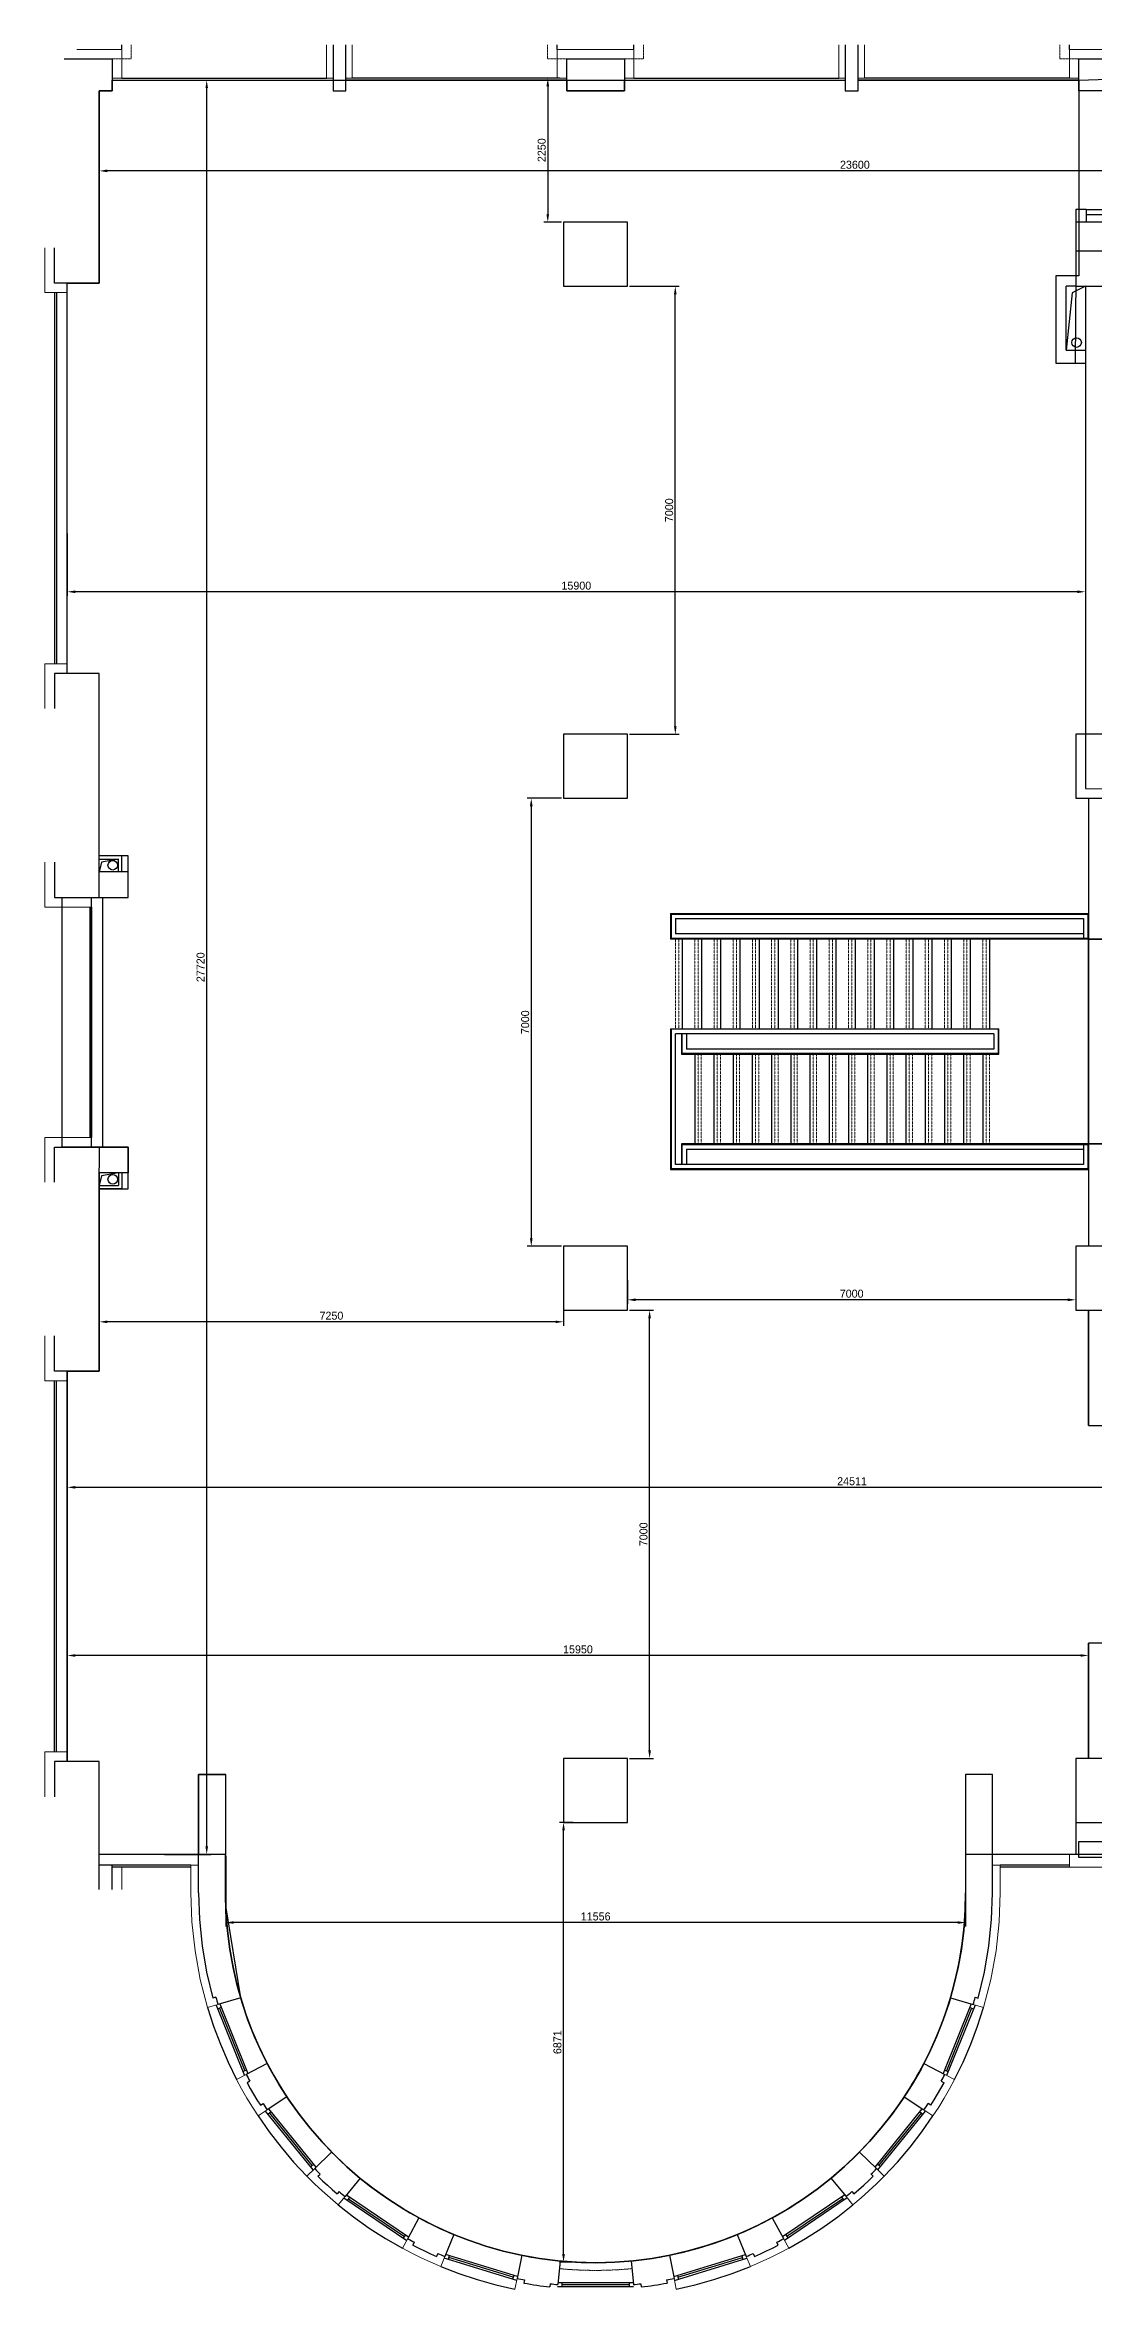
# Model space of a CAD drawing. Header units: millimetres. Extents: x 1343015 to 1379223, y 59393 to 94486.
# Drawn here: x 1343015 to 1359385, y 59393 to 94456 of the extents above; entities that cross this region are included whole.
import ezdxf

# ---------------------------------------------------------------- set-up
doc = ezdxf.new("R2010")
doc.units = ezdxf.units.MM
for name, pattern in [('DASHDOT2', [12.7, 6.35, -3.175, 0, -3.175]), ('HIDDEN', [0.375, 0.25, -0.125]), ('HIDDEN2', [4.7625, 3.175, -1.5875])]:
    doc.linetypes.add(name, pattern=pattern)
for name, color, linetype in [('Baca', 7, 'Continuous'), ('Divar-esas', 7, 'Continuous'), ('Divar-komek', 7, 'Continuous'), ('livnestok', 7, 'Continuous'), ('Meheccer', 7, 'Continuous'), ('OFFICE_BOUNDARY', 3, 'Continuous'), ('Pencere', 7, 'Continuous'), ('Pillekan', 7, 'Continuous'), ('plita 2', 7, 'Continuous'), ('sutun1', 7, 'Continuous'), ('Tavan', 7, 'Continuous')]:
    doc.layers.add(name, color=color, linetype=linetype)
for name, color, linetype, lineweight in [('Beton', 85, 'Continuous', 5), ('Fasad detali', 37, 'Continuous', 20), ('obl. mis', 205, 'Continuous', 18), ('Oxlar1', 12, 'DASHDOT2', 15)]:
    doc.layers.add(name, color=color, linetype=linetype, lineweight=lineweight)
doc.layers.add('obl. keramogranit', color=138, linetype='Continuous', lineweight=18, true_color=0x005252)
doc.layers.add('plita', color=182, linetype='Continuous', lineweight=5, true_color=0x3a07c5)

msp = doc.modelspace()

# ---------------------------------------------------------------- linework, layer by layer
at = {"color": 1, "lineweight": 30}
for p, q in [((1343865, 90736), (1343865, 93736)), ((1343865, 93736), (1344065, 93736)), ((1344065, 93736), (1344065, 93906)), ((1344065, 93906), (1347515, 93906)), ((1347515, 93906), (1347515, 93906)), ((1347515, 93906), (1347715, 93906)), ((1347715, 93906), (1347715, 93906)), ((1347715, 93906), (1351165, 93906)), ((1351165, 93906), (1352065, 93906)), ((1352065, 93906), (1355515, 93906)), ((1355515, 93906), (1355515, 93736)), ((1355515, 93736), (1355715, 93736)), ((1355715, 93736), (1355715, 93906)), ((1355715, 93906), (1359165, 93906)), ((1359165, 93906), (1360065, 93936)), ((1360117, 91236), (1359115, 91236)), ((1359115, 91236), (1359115, 90846)), ((1359115, 90846), (1359106, 89486)), ((1343365, 84636), (1343365, 90736)), ((1343365, 90736), (1343865, 90736)), ((1359106, 89486), (1359265, 89486)), ((1359265, 89486), (1359265, 82836)), ((1343865, 84636), (1343365, 84636)), ((1343865, 81786), (1343865, 84636)), ((1359265, 82836), (1367890, 82816)), ((1343865, 81136), (1343865, 81786)), ((1343285, 77236), (1343285, 81136)), ((1343285, 81136), (1343865, 81136)), ((1343869, 77236), (1343285, 77236)), ((1343865, 76586), (1343869, 77236)), ((1343865, 73736), (1343865, 76586)), ((1343365, 67636), (1343365, 73736)), ((1343365, 73736), (1343865, 73736)), ((1343865, 67636), (1343365, 67636)), ((1343865, 66186), (1343865, 67636)), ((1345835, 66186), (1343865, 66186)), ((1345835, 65582), (1345835, 66186)), ((1357815, 66186), (1357395, 66186)), ((1357395, 66186), (1357395, 65586)), ((1367126, 66186), (1357815, 66186))]:
    msp.add_line(p, q, dxfattribs=at)
at = {"color": 18, "lineweight": -3, "true_color": 0x000000}
for p, q in [((1343865, 90736), (1343865, 93736)), ((1343865, 93736), (1344065, 93736)), ((1344065, 93736), (1344065, 93906)), ((1344065, 93906), (1347515, 93906)), ((1347515, 93906), (1347515, 93906)), ((1347515, 93906), (1347715, 93906)), ((1347715, 93906), (1347715, 93906)), ((1347715, 93906), (1351165, 93906)), ((1351165, 93906), (1352065, 93906)), ((1352065, 93906), (1355515, 93906)), ((1355515, 93906), (1355515, 93736)), ((1355515, 93736), (1355715, 93736)), ((1355715, 93736), (1355715, 93906)), ((1355715, 93906), (1359165, 93906)), ((1359165, 93906), (1360065, 93936)), ((1360117, 91236), (1359115, 91236)), ((1359115, 91236), (1359115, 90846)), ((1359115, 90846), (1359106, 89486)), ((1343365, 84636), (1343365, 90736)), ((1343365, 90736), (1343865, 90736)), ((1359106, 89486), (1359265, 89486)), ((1359265, 89486), (1359265, 82836)), ((1343865, 84636), (1343365, 84636)), ((1343865, 81786), (1343865, 84636)), ((1359265, 82836), (1367890, 82816)), ((1343865, 81136), (1343865, 81786)), ((1343285, 77236), (1343285, 81136)), ((1343285, 81136), (1343865, 81136)), ((1343869, 77236), (1343285, 77236)), ((1343865, 76586), (1343869, 77236)), ((1343865, 73736), (1343865, 76586)), ((1343365, 67636), (1343365, 73736)), ((1343365, 73736), (1343865, 73736)), ((1343865, 67636), (1343365, 67636)), ((1343865, 66186), (1343865, 67636)), ((1345835, 66186), (1343865, 66186)), ((1345835, 65582), (1345835, 66186)), ((1357815, 66186), (1357395, 66186)), ((1357395, 66186), (1357395, 65586)), ((1367126, 66186), (1357815, 66186))]:
    msp.add_line(p, q, dxfattribs=at)
at = {"color": 0, "lineweight": -2, "transparency": 16777216}
for p, q in [((1344881, 93906), (1345605, 93906)), ((1345542, 66311), (1345542, 93781)), ((1351059, 93936), (1350806, 93936)), ((1350869, 93811), (1350869, 91811)), ((1343865, 92680), (1343865, 92425)), ((1367340, 92488), (1343990, 92488)), ((1351084, 91686), (1350806, 91686)), ((1352146, 90686), (1352923, 90686)), ((1352860, 83811), (1352860, 90561)), ((1343365, 86825), (1343365, 85850)), ((1359265, 86825), (1359265, 85850)), ((1359140, 85912), (1343490, 85912)), ((1352146, 83686), (1352923, 83686)), ((1351084, 82686), (1350548, 82686)), ((1350611, 82561), (1350611, 75811)), ((1351084, 75686), (1350548, 75686)), ((1343865, 75130), (1343865, 74443)), ((1351115, 75155), (1351115, 74443)), ((1352115, 75155), (1352115, 74788)), ((1359115, 75155), (1359115, 74788)), ((1352146, 74686), (1352521, 74686)), ((1358990, 74850), (1352240, 74850)), ((1350990, 74506), (1343990, 74506)), ((1352459, 67811), (1352459, 74561)), ((1343365, 70770), (1343365, 71983)), ((1367751, 71920), (1343490, 71920)), ((1343365, 69261), (1343365, 69230)), ((1359190, 69293), (1343490, 69293)), ((1359315, 69324), (1359315, 69355)), ((1352146, 67686), (1352521, 67686)), ((1351267, 66686), (1351053, 66686)), ((1351115, 59940), (1351115, 66561)), ((1344881, 66186), (1345605, 66186)), ((1345839, 66155), (1345839, 65058)), ((1357395, 66155), (1357395, 65058)), ((1357270, 65120), (1345964, 65120)), ((1351267, 59815), (1351053, 59815))]:
    msp.add_line(p, q, dxfattribs=at)
at = {"lineweight": -3}
msp.add_lwpolyline([(1359315, 77286), (1366215, 77286), (1366215, 80486), (1359315, 80486)], close=True, dxfattribs=at)
msp.add_lwpolyline([(1359315, 77286), (1366215, 77286), (1366215, 80486), (1359315, 80486)], close=True, dxfattribs=at)
msp.add_lwpolyline([(1345835, 65582), (1345843, 65284), (1345865, 64991), (1345902, 64702), (1345953, 64417), (1346018, 64138), (1346096, 63864), (1346187, 63595), (1346291, 63333), (1346407, 63077), (1346535, 62828), (1346674, 62586), (1346824, 62352), (1346986, 62125), (1347157, 61907), (1347339, 61697), (1347531, 61497), (1347731, 61306), (1347941, 61124), (1348160, 60953), (1348386, 60792), (1348621, 60642), (1348863, 60503), (1349112, 60375), (1349368, 60259), (1349630, 60156), (1349899, 60065), (1350173, 59988), (1350453, 59923), (1350737, 59873), (1351027, 59836), (1351320, 59814), (1351617, 59806), (1351915, 59814), (1352208, 59836), (1352497, 59873), (1352782, 59924), (1353062, 59989), (1353336, 60067), (1353604, 60158), (1353867, 60261), (1354123, 60377), (1354372, 60505), (1354614, 60644), (1354848, 60794), (1355075, 60955), (1355293, 61127), (1355502, 61309), (1355703, 61500), (1355894, 61701), (1356076, 61911), (1356247, 62129), (1356409, 62355), (1356559, 62590), (1356698, 62832), (1356826, 63081), (1356941, 63337), (1357045, 63600), (1357135, 63868), (1357213, 64142), (1357278, 64422), (1357329, 64706), (1357365, 64996), (1357388, 65289), (1357395, 65586)])
msp.add_lwpolyline([(1345835, 65582), (1345843, 65284), (1345865, 64991), (1345902, 64702), (1345953, 64417), (1346018, 64138), (1346096, 63864), (1346187, 63595), (1346291, 63333), (1346407, 63077), (1346535, 62828), (1346674, 62586), (1346824, 62352), (1346986, 62125), (1347157, 61907), (1347339, 61697), (1347531, 61497), (1347731, 61306), (1347941, 61124), (1348160, 60953), (1348386, 60792), (1348621, 60642), (1348863, 60503), (1349112, 60375), (1349368, 60259), (1349630, 60156), (1349899, 60065), (1350173, 59988), (1350453, 59923), (1350737, 59873), (1351027, 59836), (1351320, 59814), (1351617, 59806), (1351915, 59814), (1352208, 59836), (1352497, 59873), (1352782, 59924), (1353062, 59989), (1353336, 60067), (1353604, 60158), (1353867, 60261), (1354123, 60377), (1354372, 60505), (1354614, 60644), (1354848, 60794), (1355075, 60955), (1355293, 61127), (1355502, 61309), (1355703, 61500), (1355894, 61701), (1356076, 61911), (1356247, 62129), (1356409, 62355), (1356559, 62590), (1356698, 62832), (1356826, 63081), (1356941, 63337), (1357045, 63600), (1357135, 63868), (1357213, 64142), (1357278, 64422), (1357329, 64706), (1357365, 64996), (1357388, 65289), (1357395, 65586)])
at = {"color": 0, "transparency": 16777216}
for points in [[(1345522, 93781), (1345563, 93781), (1345542, 93906)], [(1350848, 93811), (1350889, 93811), (1350869, 93936)], [(1343990, 92509), (1343990, 92467), (1343865, 92488)], [(1350848, 91811), (1350889, 91811), (1350869, 91686)], [(1352840, 90561), (1352881, 90561), (1352860, 90686)], [(1343490, 85933), (1343490, 85891), (1343365, 85912)], [(1359140, 85933), (1359140, 85891), (1359265, 85912)], [(1352840, 83811), (1352881, 83811), (1352860, 83686)], [(1350590, 82561), (1350632, 82561), (1350611, 82686)], [(1350590, 75811), (1350632, 75811), (1350611, 75686)], [(1352240, 74871), (1352240, 74829), (1352115, 74850)], [(1352438, 74561), (1352480, 74561), (1352459, 74686)], [(1358990, 74871), (1358990, 74829), (1359115, 74850)], [(1343990, 74526), (1343990, 74485), (1343865, 74506)], [(1350990, 74526), (1350990, 74485), (1351115, 74506)], [(1343490, 71941), (1343490, 71899), (1343365, 71920)], [(1343490, 69313), (1343490, 69272), (1343365, 69293)], [(1359190, 69313), (1359190, 69272), (1359315, 69293)], [(1352438, 67811), (1352480, 67811), (1352459, 67686)], [(1351094, 66561), (1351136, 66561), (1351115, 66686)], [(1345522, 66311), (1345563, 66311), (1345542, 66186)], [(1345964, 65141), (1345964, 65100), (1345839, 65120)], [(1357270, 65141), (1357270, 65100), (1357395, 65120)], [(1351094, 59940), (1351136, 59940), (1351115, 59815)]]:
    msp.add_solid(points, dxfattribs=at)
at = {"layer": 'Baca', "linetype": 'ByBlock'}
msp.add_lwpolyline([(1359265, 90686), (1359057, 90580), (1358965, 89686)], dxfattribs=at)
at = {"layer": 'Baca'}
for points in [[(1344165, 81736), (1343900, 81689), (1343865, 81536)], [(1344165, 76836), (1343900, 76789), (1343865, 76636)]]:
    msp.add_lwpolyline(points, dxfattribs=at)
at = {"layer": 'Beton', "linetype": 'HIDDEN2'}
for p, q in [((1352865, 80486), (1352865, 79086)), ((1352915, 80486), (1352915, 79086)), ((1353165, 80486), (1353165, 79086)), ((1353215, 80486), (1353215, 79086)), ((1353465, 80486), (1353465, 79086)), ((1353515, 80486), (1353515, 79086)), ((1353765, 80486), (1353765, 79086)), ((1353815, 80486), (1353815, 79086)), ((1354065, 80486), (1354065, 79086)), ((1354115, 80486), (1354115, 79086)), ((1354365, 80486), (1354365, 79086)), ((1354415, 80486), (1354415, 79086)), ((1354665, 80486), (1354665, 79086)), ((1354715, 80486), (1354715, 79086)), ((1354965, 80486), (1354965, 79086)), ((1355015, 80486), (1355015, 79086)), ((1355265, 80486), (1355265, 79086)), ((1355315, 80486), (1355315, 79086)), ((1355565, 80486), (1355565, 79086)), ((1355615, 80486), (1355615, 79086)), ((1355865, 80486), (1355865, 79086)), ((1355915, 80486), (1355915, 79086)), ((1356165, 80486), (1356165, 79086)), ((1356215, 80486), (1356215, 79086)), ((1356465, 80486), (1356465, 79086)), ((1356515, 80486), (1356515, 79086)), ((1356765, 80486), (1356765, 79086)), ((1356815, 80486), (1356815, 79086)), ((1357065, 80486), (1357065, 79086)), ((1357115, 80486), (1357115, 79086)), ((1357365, 80486), (1357365, 79086)), ((1357415, 80486), (1357415, 79086)), ((1357665, 80486), (1357665, 79086)), ((1357715, 80486), (1357715, 79086)), ((1353215, 78686), (1353215, 77286)), ((1353265, 78686), (1353265, 77286)), ((1353515, 78686), (1353515, 77286)), ((1353565, 78686), (1353565, 77286)), ((1353815, 78686), (1353815, 77286)), ((1353865, 78686), (1353865, 77286)), ((1354115, 78686), (1354115, 77286)), ((1354165, 78686), (1354165, 77286)), ((1354415, 78686), (1354415, 77286)), ((1354465, 78686), (1354465, 77286)), ((1354715, 78686), (1354715, 77286)), ((1354765, 78686), (1354765, 77286)), ((1355015, 78686), (1355015, 77286)), ((1355065, 78686), (1355065, 77286)), ((1355315, 78686), (1355315, 77286)), ((1355365, 78686), (1355365, 77286)), ((1355615, 78686), (1355615, 77286)), ((1355665, 78686), (1355665, 77286)), ((1355915, 78686), (1355915, 77286)), ((1355965, 78686), (1355965, 77286)), ((1356215, 78686), (1356215, 77286)), ((1356265, 78686), (1356265, 77286)), ((1356515, 78686), (1356515, 77286)), ((1356565, 78686), (1356565, 77286)), ((1356815, 78686), (1356815, 77286)), ((1356865, 78686), (1356865, 77286)), ((1357115, 78686), (1357115, 77286)), ((1357165, 78686), (1357165, 77286)), ((1357415, 78686), (1357415, 77286)), ((1357465, 78686), (1357465, 77286)), ((1357715, 78686), (1357715, 77286)), ((1357765, 78686), (1357765, 77286))]:
    msp.add_line(p, q, dxfattribs=at)
at = {"layer": 'Divar-esas'}
for p, q in [((1359115, 91886), (1359115, 91686)), ((1359275, 91886), (1359115, 91886)), ((1359275, 91886), (1359275, 91686)), ((1358965, 89686), (1358965, 90686)), ((1359115, 90686), (1358965, 90686)), ((1358965, 89686), (1359265, 89686)), ((1344065, 66016), (1343865, 66016)), ((1344065, 65636), (1344065, 66016))]:
    msp.add_line(p, q, dxfattribs=at)
at = {"layer": 'Divar-komek'}
for p, q in [((1344215, 94386), (1344215, 94456)), ((1351015, 94386), (1351015, 94456)), ((1352215, 94386), (1352215, 94456)), ((1359015, 94386), (1359015, 94456))]:
    msp.add_line(p, q, dxfattribs=at)
for points in [[(1345555, 63791), (1345649, 63503), (1345755, 63219), (1345876, 62941), (1346009, 62668)], [(1357221, 62668), (1357355, 62941), (1357475, 63219), (1357582, 63503), (1357675, 63791)], [(1346345, 62098), (1346519, 61849), (1346704, 61609), (1346900, 61378), (1347107, 61157)], [(1356123, 61157), (1356330, 61378), (1356527, 61609), (1356712, 61849), (1356885, 62098)], [(1347595, 60710), (1347834, 60522), (1348081, 60347), (1348336, 60183), (1348600, 60032)], [(1354631, 60032), (1354894, 60183), (1355149, 60347), (1355397, 60522), (1355635, 60710)], [(1349197, 59747), (1349480, 59638), (1349767, 59543), (1350059, 59461), (1350355, 59393)], [(1352875, 59393), (1353171, 59461), (1353463, 59543), (1353751, 59638), (1354034, 59747)]]:
    msp.add_lwpolyline(points, dxfattribs=at)
at = {"layer": 'Fasad detali'}
for p, q in [((1344215, 94456), (1344215, 94386)), ((1351015, 94456), (1351015, 94386)), ((1352215, 94456), (1352215, 94386)), ((1359015, 94456), (1359015, 94386))]:
    msp.add_line(p, q, dxfattribs=at)
at = {"layer": 'livnestok', "linetype": 'ByBlock'}
for centre in [(1359127, 89806), (1344075, 81640), (1344075, 76733)]:
    msp.add_circle(centre, 75, dxfattribs=at)
at = {"layer": 'Meheccer'}
for p, q in [((1352795, 80876), (1359305, 80876)), ((1352795, 80876), (1352795, 80496)), ((1352865, 80806), (1359235, 80806)), ((1352865, 80806), (1352865, 80566)), ((1359235, 80806), (1359235, 80496)), ((1359305, 80876), (1359305, 80496)), ((1359305, 80496), (1352795, 80496)), ((1359235, 80566), (1352865, 80566)), ((1357905, 79076), (1352795, 79076)), ((1352795, 79076), (1352795, 76896)), ((1357835, 79006), (1352865, 79006)), ((1352865, 76966), (1352865, 79006)), ((1352965, 79006), (1352965, 78696)), ((1353035, 79006), (1353035, 78766)), ((1357835, 79006), (1357835, 78766)), ((1357905, 79076), (1357905, 78696)), ((1357905, 78696), (1352965, 78696)), ((1357835, 78766), (1353035, 78766)), ((1352965, 77276), (1359305, 77276)), ((1352965, 77276), (1352965, 76966)), ((1353035, 77206), (1359235, 77206)), ((1353035, 77206), (1353035, 76966)), ((1359235, 77276), (1359235, 76966)), ((1359305, 77276), (1359305, 76896)), ((1359305, 76896), (1352795, 76896)), ((1359235, 76966), (1352865, 76966))]:
    msp.add_line(p, q, dxfattribs=at)
at = {"layer": 'obl. keramogranit'}
for p, q in [((1343515, 94386), (1344215, 94386)), ((1344215, 93936), (1344215, 94386)), ((1347415, 93936), (1347415, 94456)), ((1347815, 93936), (1347815, 94456)), ((1352215, 94386), (1351015, 94386)), ((1351015, 93936), (1351015, 94386)), ((1352215, 93936), (1352215, 94386)), ((1355415, 93936), (1355415, 94456)), ((1355815, 93936), (1355815, 94456)), ((1360215, 94386), (1359015, 94386)), ((1359015, 93936), (1359015, 94386)), ((1344065, 93936), (1344215, 93936)), ((1347515, 93936), (1347415, 93936)), ((1347715, 93936), (1347815, 93936)), ((1351015, 93936), (1351165, 93936)), ((1352215, 93936), (1352065, 93936)), ((1355515, 93936), (1355415, 93936)), ((1355715, 93936), (1355815, 93936)), ((1359015, 93936), (1359165, 93936)), ((1343015, 90586), (1343015, 91286)), ((1343365, 90586), (1343015, 90586)), ((1343365, 90586), (1343365, 90736)), ((1343015, 84086), (1343015, 84786)), ((1343365, 84786), (1343015, 84786)), ((1343365, 84786), (1343365, 84636)), ((1343015, 80986), (1343015, 81686)), ((1343745, 80986), (1343745, 81136)), ((1343015, 80986), (1343745, 80986)), ((1343015, 77386), (1343015, 76686)), ((1343015, 77386), (1343745, 77386)), ((1343745, 77386), (1343745, 77236)), ((1343015, 74286), (1343015, 73586)), ((1343365, 73586), (1343365, 73736)), ((1343365, 73586), (1343015, 73586)), ((1343015, 67786), (1343015, 67086)), ((1343365, 67786), (1343015, 67786)), ((1343365, 67786), (1343365, 67636)), ((1344215, 65636), (1344215, 65986)), ((1359015, 65986), (1359015, 66186)), ((1359015, 66186), (1359165, 66186)), ((1360215, 65986), (1359015, 65986))]:
    msp.add_line(p, q, dxfattribs=at)
at = {"layer": 'obl. mis'}
for p, q in [((1345295, 65586), (1345295, 66016)), ((1345295, 66016), (1345415, 66016)), ((1357935, 66016), (1357815, 66016)), ((1357935, 65586), (1357935, 66016)), ((1345718, 63840), (1345555, 63791)), ((1357512, 63840), (1357675, 63791)), ((1346160, 62747), (1346009, 62668)), ((1357070, 62747), (1357221, 62668)), ((1346345, 62098), (1346487, 62192)), ((1356885, 62098), (1356744, 62192)), ((1347229, 61276), (1347107, 61157)), ((1356002, 61276), (1356123, 61157)), ((1347703, 60841), (1347595, 60710)), ((1355527, 60841), (1355635, 60710)), ((1348600, 60032), (1348681, 60182)), ((1354631, 60032), (1354550, 60182)), ((1349262, 59904), (1349197, 59747)), ((1353969, 59904), (1354034, 59747)), ((1350389, 59560), (1350355, 59393)), ((1352841, 59560), (1352875, 59393))]:
    msp.add_line(p, q, dxfattribs=at)
for points in [[(1345295, 65586), (1345312, 65131), (1345361, 64679), (1345442, 64232), (1345555, 63791)], [(1357675, 63791), (1357788, 64232), (1357870, 64679), (1357919, 65131), (1357935, 65586)], [(1346009, 62668), (1346088, 62522), (1346170, 62379), (1346256, 62237), (1346345, 62098)], [(1356885, 62098), (1356975, 62237), (1357061, 62379), (1357143, 62522), (1357221, 62668)], [(1347107, 61157), (1347225, 61040), (1347345, 60927), (1347469, 60817), (1347595, 60710)], [(1355635, 60710), (1355761, 60817), (1355885, 60927), (1356005, 61040), (1356123, 61157)], [(1348600, 60032), (1348746, 59955), (1348894, 59882), (1349045, 59813), (1349197, 59747)], [(1354034, 59747), (1354186, 59813), (1354336, 59882), (1354484, 59955), (1354631, 60032)]]:
    msp.add_lwpolyline(points, dxfattribs=at)
at = {"layer": 'OFFICE_BOUNDARY'}
for points in [[(1367126, 66186), (1357815, 66186), (1357395, 66186), (1357395, 65586), (1357388, 65289), (1357365, 64996), (1357329, 64706), (1357278, 64422), (1357213, 64142), (1357135, 63868), (1357045, 63600), (1356941, 63337), (1356826, 63081), (1356698, 62832), (1356559, 62590), (1356409, 62355), (1356247, 62129), (1356076, 61911), (1355894, 61701), (1355703, 61500), (1355502, 61309), (1355293, 61127), (1355075, 60955), (1354848, 60794), (1354614, 60644), (1354372, 60505), (1354123, 60377), (1353867, 60261), (1353604, 60158), (1353336, 60067), (1353062, 59989), (1352782, 59924), (1352497, 59873), (1352208, 59836), (1351915, 59814), (1351617, 59806), (1351320, 59814), (1351027, 59836), (1350737, 59873), (1350453, 59923), (1350173, 59988), (1349899, 60065), (1349630, 60156), (1349368, 60259), (1349112, 60375), (1348863, 60503), (1348621, 60642), (1348386, 60792), (1348160, 60953), (1347941, 61124), (1347731, 61306), (1347531, 61497), (1347339, 61697), (1347157, 61907), (1346986, 62125), (1346824, 62352), (1346674, 62586), (1346535, 62828), (1346407, 63077), (1346291, 63333), (1346187, 63595), (1346096, 63864), (1346018, 64138), (1345953, 64417), (1345902, 64702), (1345865, 64991), (1345843, 65284), (1345835, 65582), (1345835, 66186), (1345835, 66186), (1343865, 66186), (1343865, 67636), (1343365, 67636), (1343365, 73736), (1343865, 73736), (1343865, 76586), (1343869, 77236), (1343285, 77236), (1343285, 81136), (1343865, 81136), (1343865, 81786), (1343865, 84636), (1343365, 84636), (1343365, 90736), (1343865, 90736), (1343865, 93736), (1344065, 93736), (1344065, 93906), (1347515, 93906), (1347515, 93906), (1347715, 93906), (1347715, 93906), (1351165, 93906), (1352065, 93906), (1355515, 93906), (1355515, 93736), (1355715, 93736), (1355715, 93906), (1359165, 93906), (1360065, 93936)], [(1360117, 91236), (1359115, 91236), (1359115, 90846), (1359106, 89486), (1359265, 89486), (1359265, 82836), (1367890, 82816)]]:
    msp.add_lwpolyline(points, dxfattribs=at)
at = {"layer": 'Oxlar1'}
msp.add_arc((1351615, 65586), 5900, 264.5, 275.5, dxfattribs=at)
at = {"layer": 'Pencere'}
for p, q in [((1344065, 93906), (1347515, 93906)), ((1344215, 93936), (1347415, 93936)), ((1351165, 93906), (1347715, 93906)), ((1351015, 93936), (1347815, 93936)), ((1352065, 93906), (1355515, 93906)), ((1352215, 93936), (1355415, 93936)), ((1359165, 93906), (1355715, 93906)), ((1359015, 93936), (1355815, 93936)), ((1343165, 90586), (1343165, 84786)), ((1343195, 90586), (1343195, 84786)), ((1343715, 80986), (1343715, 77386)), ((1343745, 80986), (1343745, 77386)), ((1343165, 67786), (1343165, 73586)), ((1343195, 67786), (1343195, 73586)), ((1345295, 66016), (1344065, 66016)), ((1345295, 65986), (1344065, 65986)), ((1359015, 66016), (1357935, 66016)), ((1359015, 65986), (1357935, 65986)), ((1345770, 63793), (1345714, 63770)), ((1345742, 63781), (1346137, 62805)), ((1357488, 63781), (1357094, 62805)), ((1357460, 63793), (1357516, 63770)), ((1346164, 62816), (1346109, 62794)), ((1357066, 62816), (1357122, 62794)), ((1346550, 62162), (1346503, 62124)), ((1347189, 61325), (1346526, 62143)), ((1356041, 61325), (1356704, 62143)), ((1356681, 62162), (1356727, 62124)), ((1347213, 61344), (1347166, 61306)), ((1356018, 61344), (1356064, 61306)), ((1347772, 60831), (1347739, 60781)), ((1347756, 60806), (1348629, 60217)), ((1355475, 60806), (1354602, 60217)), ((1355458, 60831), (1355492, 60781)), ((1348645, 60242), (1348612, 60192)), ((1354585, 60242), (1354619, 60192)), ((1349331, 59915), (1349313, 59858)), ((1350329, 59578), (1349322, 59886)), ((1352901, 59578), (1353909, 59886)), ((1353900, 59915), (1353917, 59858)), ((1350338, 59607), (1350320, 59550)), ((1351089, 59495), (1351089, 59435)), ((1351089, 59465), (1352142, 59465)), ((1352142, 59495), (1352142, 59435)), ((1352893, 59607), (1352910, 59550))]:
    msp.add_line(p, q, dxfattribs=at)
at = {"layer": 'Pencere', "linetype": 'ByBlock'}
for p, q in [((1359275, 91886), (1359955, 91886)), ((1359275, 91806), (1359955, 91806)), ((1345690, 63831), (1346133, 62733)), ((1345747, 63848), (1346187, 62761)), ((1357483, 63848), (1357043, 62761)), ((1357541, 63831), (1357097, 62733)), ((1347207, 61255), (1346462, 62175)), ((1347250, 61297), (1346512, 62209)), ((1355980, 61297), (1356718, 62209)), ((1356023, 61255), (1356769, 62175)), ((1347684, 60818), (1348666, 60155)), ((1347723, 60864), (1348695, 60208)), ((1355508, 60864), (1354535, 60208)), ((1355546, 60818), (1354564, 60155)), ((1350383, 59530), (1349250, 59877)), ((1350395, 59589), (1349273, 59932)), ((1352835, 59589), (1353957, 59932)), ((1352847, 59530), (1353980, 59877)), ((1351023, 59435), (1352208, 59435)), ((1351029, 59495), (1352202, 59495))]:
    msp.add_line(p, q, dxfattribs=at)
at = {"layer": 'Pillekan'}
for p, q in [((1352785, 80886), (1359315, 80886)), ((1352785, 80886), (1352785, 80876)), ((1352785, 80886), (1359315, 80886)), ((1352785, 80886), (1352785, 80486)), ((1359315, 80886), (1359315, 80486)), ((1359315, 80886), (1359315, 80486)), ((1352968, 80486), (1352968, 79086)), ((1353268, 80486), (1353268, 79086)), ((1353568, 80486), (1353568, 79086)), ((1353868, 80486), (1353868, 79086)), ((1354168, 80486), (1354168, 79086)), ((1354468, 80486), (1354468, 79086)), ((1354768, 80486), (1354768, 79086)), ((1355068, 80486), (1355068, 79086)), ((1355368, 80486), (1355368, 79086)), ((1355668, 80486), (1355668, 79086)), ((1355968, 80486), (1355968, 79086)), ((1356268, 80486), (1356268, 79086)), ((1356568, 80486), (1356568, 79086)), ((1356868, 80486), (1356868, 79086)), ((1357168, 80486), (1357168, 79086)), ((1357468, 80486), (1357468, 79086)), ((1357768, 80486), (1357768, 79086)), ((1352785, 79086), (1357915, 79086)), ((1352785, 79086), (1357915, 79086)), ((1352785, 79086), (1352785, 76886)), ((1352785, 79006), (1352785, 77276)), ((1352831, 79086), (1357715, 79086)), ((1352955, 79006), (1352955, 78686)), ((1353061, 79086), (1357915, 79086)), ((1357915, 78686), (1357915, 79086)), ((1357915, 78686), (1357915, 79086)), ((1357915, 78686), (1357915, 79086)), ((1357915, 78686), (1357915, 79086)), ((1352955, 78686), (1357915, 78686)), ((1359315, 77286), (1359315, 76886)), ((1359315, 77286), (1359315, 76886)), ((1352785, 76886), (1359315, 76886)), ((1352785, 76886), (1359315, 76886)), ((1352785, 76886), (1359315, 76886)), ((1352785, 76886), (1359315, 76886))]:
    msp.add_line(p, q, dxfattribs=at)
at = {"layer": 'Pillekan', "linetype": 'ByBlock'}
for p, q in [((1359315, 80486), (1352785, 80486)), ((1352785, 78686), (1352785, 77286)), ((1353163, 78686), (1353163, 77286)), ((1353463, 78686), (1353463, 77286)), ((1353763, 78686), (1353763, 77286)), ((1354063, 78686), (1354063, 77286)), ((1354363, 78686), (1354363, 77286)), ((1354663, 78686), (1354663, 77286)), ((1354963, 78686), (1354963, 77286)), ((1355263, 78686), (1355263, 77286)), ((1355563, 78686), (1355563, 77286)), ((1355863, 78686), (1355863, 77286)), ((1356163, 78686), (1356163, 77286)), ((1356463, 78686), (1356463, 77286)), ((1356763, 78686), (1356763, 77286)), ((1357063, 78686), (1357063, 77286)), ((1357363, 78686), (1357363, 77286)), ((1357663, 78686), (1357663, 77286)), ((1359315, 77286), (1352955, 77286)), ((1352955, 77286), (1352955, 76966))]:
    msp.add_line(p, q, dxfattribs=at)
at = {"layer": 'Pillekan', "linetype": 'HIDDEN2'}
msp.add_line((1355563, 78686), (1355563, 77286), dxfattribs=at)
at = {"layer": 'plita', "linetype": 'HIDDEN', "ltscale": 5}
for p, q in [((1344365, 94236), (1344365, 94456)), ((1350865, 94236), (1350865, 94456)), ((1352365, 94236), (1352365, 94456)), ((1358865, 94236), (1358865, 94456)), ((1344065, 94236), (1344365, 94236)), ((1351165, 94236), (1350865, 94236)), ((1352065, 94236), (1352365, 94236)), ((1359165, 94236), (1358865, 94236))]:
    msp.add_line(p, q, dxfattribs=at)
at = {"layer": 'plita 2'}
for p, q in [((1343365, 84636), (1343365, 90736)), ((1343865, 81736), (1344165, 81736)), ((1343915, 81136), (1343915, 77236)), ((1343865, 76636), (1344165, 76636)), ((1343365, 73736), (1343365, 67636)), ((1345415, 66186), (1343865, 66186)), ((1359015, 66186), (1357815, 66186))]:
    msp.add_line(p, q, dxfattribs=at)
for points in [[(1344165, 81536), (1344165, 81736)], [(1344165, 76836), (1344165, 76636)]]:
    msp.add_lwpolyline(points, dxfattribs=at)
at = {"layer": 'sutun1'}
for p, q in [((1347515, 94456), (1347515, 93736)), ((1347715, 93736), (1347715, 94456)), ((1355515, 94456), (1355515, 93736)), ((1355715, 93736), (1355715, 94456)), ((1343315, 94236), (1344065, 94236)), ((1344065, 94236), (1344065, 93736)), ((1343865, 93736), (1343865, 90736)), ((1344065, 93736), (1343865, 93736)), ((1347515, 93736), (1347715, 93736)), ((1355515, 93736), (1355715, 93736)), ((1343165, 90736), (1343165, 91286)), ((1343865, 90736), (1343165, 90736)), ((1359265, 90686), (1359265, 83686)), ((1343865, 84636), (1343165, 84636)), ((1343165, 84636), (1343165, 84086)), ((1343865, 81536), (1343865, 84636)), ((1343165, 81686), (1343165, 81136)), ((1344315, 81536), (1343865, 81536)), ((1344315, 81136), (1344315, 81536)), ((1343165, 81136), (1344315, 81136)), ((1343165, 76686), (1343165, 77236)), ((1343165, 77236), (1344315, 77236)), ((1344315, 77236), (1344315, 76836)), ((1343865, 76836), (1343865, 73736)), ((1344315, 76836), (1343865, 76836)), ((1359315, 72886), (1359315, 74686)), ((1343165, 73736), (1343165, 74286)), ((1343865, 73736), (1343165, 73736)), ((1359315, 72886), (1359915, 72886)), ((1359315, 67686), (1359315, 69486)), ((1359915, 69486), (1359315, 69486)), ((1343865, 67636), (1343165, 67636)), ((1343165, 67636), (1343165, 67086)), ((1343865, 65636), (1343865, 67636)), ((1345415, 65586), (1345415, 67436)), ((1345415, 67436), (1345835, 67436)), ((1345835, 67436), (1345835, 65586)), ((1357815, 67436), (1357395, 67436)), ((1357395, 67436), (1357395, 65586)), ((1357815, 65586), (1357815, 67436)), ((1345685, 63955), (1345638, 63941)), ((1346073, 63945), (1345718, 63840)), ((1357157, 63945), (1357512, 63840)), ((1357545, 63955), (1357593, 63941)), ((1346488, 62917), (1346160, 62747)), ((1356742, 62917), (1357070, 62747)), ((1346217, 62641), (1346172, 62618)), ((1357014, 62641), (1357058, 62618)), ((1346380, 62265), (1346422, 62293)), ((1346795, 62396), (1346487, 62192)), ((1356435, 62396), (1356744, 62192)), ((1356851, 62265), (1356809, 62293)), ((1347493, 61535), (1347229, 61276)), ((1355738, 61535), (1356002, 61276)), ((1347278, 61156), (1347314, 61191)), ((1347939, 61126), (1347703, 60841)), ((1355292, 61126), (1355527, 60841)), ((1355952, 61156), (1355917, 61191)), ((1347611, 60918), (1347580, 60880)), ((1355619, 60918), (1355651, 60880)), ((1348857, 60507), (1348681, 60182)), ((1354373, 60507), (1354550, 60182)), ((1348763, 60081), (1348787, 60125)), ((1349403, 60246), (1349262, 59904)), ((1353827, 60246), (1353969, 59904)), ((1354468, 60081), (1354444, 60125)), ((1349151, 59952), (1349132, 59905)), ((1350463, 59922), (1350389, 59560)), ((1351061, 59833), (1351026, 59465)), ((1352169, 59833), (1352205, 59465)), ((1352768, 59922), (1352841, 59560)), ((1354079, 59952), (1354098, 59905)), ((1350507, 59537), (1350497, 59488)), ((1350906, 59477), (1350902, 59428)), ((1352324, 59477), (1352329, 59428)), ((1352723, 59537), (1352733, 59488))]:
    msp.add_line(p, q, dxfattribs=at)
at = {"layer": 'sutun1', "color": 18, "true_color": 0x000000}
for p, q in [((1343865, 90736), (1343865, 93736)), ((1343865, 93736), (1344065, 93736)), ((1344065, 93736), (1344065, 93906)), ((1344065, 93906), (1347515, 93906)), ((1347515, 93906), (1347515, 93736)), ((1347515, 93736), (1347715, 93736)), ((1347715, 93736), (1347715, 93906)), ((1347715, 93906), (1351165, 93906)), ((1351165, 93906), (1351165, 93736)), ((1351165, 93736), (1352065, 93736)), ((1352065, 93736), (1352065, 93906)), ((1352065, 93906), (1355515, 93906)), ((1355515, 93906), (1355515, 93736)), ((1355515, 93736), (1355715, 93736)), ((1355715, 93736), (1355715, 93906)), ((1355715, 93906), (1359165, 93906)), ((1359165, 93906), (1359165, 90846)), ((1359165, 90846), (1358805, 90846)), ((1358805, 90846), (1358805, 89486)), ((1343365, 84636), (1343365, 90736)), ((1343365, 90736), (1343865, 90736)), ((1358805, 89486), (1359265, 89486)), ((1359265, 89486), (1359265, 83686)), ((1343865, 84636), (1343365, 84636)), ((1343865, 81786), (1343865, 84636)), ((1359265, 83686), (1359115, 83686)), ((1359115, 83686), (1359115, 82686)), ((1359115, 82686), (1359315, 82686)), ((1359315, 82686), (1359315, 77286)), ((1344315, 81786), (1343865, 81786)), ((1344315, 81136), (1344315, 81786)), ((1343745, 77236), (1343745, 81136)), ((1343745, 81136), (1344315, 81136)), ((1344315, 77236), (1343745, 77236)), ((1344315, 76586), (1344315, 77236)), ((1359315, 77286), (1359315, 77286)), ((1359315, 77286), (1359315, 75690)), ((1343865, 73736), (1343865, 76586)), ((1343865, 76586), (1344315, 76586)), ((1359315, 75690), (1359115, 75690)), ((1359115, 75686), (1359115, 75686)), ((1359115, 75686), (1359115, 75686)), ((1359115, 75686), (1359115, 75686)), ((1359115, 75686), (1359115, 74686)), ((1359115, 74686), (1359315, 74686)), ((1359315, 74686), (1359315, 72886)), ((1343365, 67636), (1343365, 73736)), ((1343365, 73736), (1343865, 73736)), ((1359315, 72886), (1359915, 72886)), ((1359915, 69486), (1359315, 69486)), ((1359315, 69486), (1359315, 67686)), ((1359315, 67686), (1359115, 67686)), ((1359115, 67686), (1359115, 66186)), ((1343865, 67636), (1343365, 67636)), ((1343365, 67636), (1343365, 67636)), ((1343865, 66186), (1343865, 67636)), ((1345839, 67436), (1345415, 67436)), ((1345415, 67436), (1345415, 66186)), ((1345839, 65381), (1345839, 67436)), ((1357815, 67436), (1357395, 67436)), ((1357395, 67436), (1357395, 65586)), ((1357815, 66186), (1357815, 67436)), ((1344008, 66186), (1343865, 66186)), ((1345415, 66186), (1344008, 66186)), ((1359115, 66186), (1357815, 66186)), ((1346073, 63945), (1345839, 65381))]:
    msp.add_line(p, q, dxfattribs=at)
at = {"layer": 'sutun1', "color": 22}
for p, q in [((1343865, 90736), (1343865, 93736)), ((1343865, 93736), (1344065, 93736)), ((1344065, 93736), (1344065, 93906)), ((1344065, 93906), (1347515, 93906)), ((1347515, 93906), (1347515, 93736)), ((1347515, 93736), (1347715, 93736)), ((1347715, 93736), (1347715, 93906)), ((1347715, 93906), (1351165, 93906)), ((1351165, 93906), (1351165, 93736)), ((1351165, 93736), (1352065, 93736)), ((1352065, 93736), (1352065, 93906)), ((1352065, 93906), (1355515, 93906)), ((1355515, 93906), (1355515, 93736)), ((1355515, 93736), (1355715, 93736)), ((1355715, 93736), (1355715, 93906)), ((1355715, 93906), (1359165, 93906)), ((1359165, 93906), (1359165, 90846)), ((1359165, 90846), (1358805, 90846)), ((1358805, 90846), (1358805, 89486)), ((1343365, 84636), (1343365, 90736)), ((1343365, 90736), (1343865, 90736)), ((1358805, 89486), (1359265, 89486)), ((1359265, 89486), (1359265, 83686)), ((1343865, 84636), (1343365, 84636)), ((1343865, 81786), (1343865, 84636)), ((1359265, 83686), (1359115, 83686)), ((1359115, 83686), (1359115, 82686)), ((1359115, 82686), (1359315, 82686)), ((1359315, 82686), (1359315, 77286)), ((1344315, 81786), (1343865, 81786)), ((1344315, 81136), (1344315, 81786)), ((1343745, 77236), (1343745, 81136)), ((1343745, 81136), (1344315, 81136)), ((1344315, 77236), (1343745, 77236)), ((1344315, 76586), (1344315, 77236)), ((1359315, 77286), (1359315, 77286)), ((1359315, 77286), (1359315, 75690)), ((1343865, 73736), (1343865, 76586)), ((1343865, 76586), (1344315, 76586)), ((1359315, 75690), (1359115, 75690)), ((1359115, 75686), (1359115, 75686)), ((1359115, 75686), (1359115, 75686)), ((1359115, 75686), (1359115, 75686)), ((1359115, 75686), (1359115, 74686)), ((1359115, 74686), (1359315, 74686)), ((1359315, 74686), (1359315, 72886)), ((1343365, 67636), (1343365, 73736)), ((1343365, 73736), (1343865, 73736)), ((1359315, 72886), (1359915, 72886)), ((1359915, 69486), (1359315, 69486)), ((1359315, 69486), (1359315, 67686)), ((1359315, 67686), (1359115, 67686)), ((1359115, 67686), (1359115, 66186)), ((1343865, 67636), (1343365, 67636)), ((1343365, 67636), (1343365, 67636)), ((1343865, 66186), (1343865, 67636)), ((1345839, 67436), (1345415, 67436)), ((1345415, 67436), (1345415, 66186)), ((1345839, 65381), (1345839, 67436)), ((1357815, 67436), (1357395, 67436)), ((1357395, 67436), (1357395, 65586)), ((1357815, 66186), (1357815, 67436)), ((1344008, 66186), (1343865, 66186)), ((1345415, 66186), (1344008, 66186)), ((1359115, 66186), (1357815, 66186)), ((1346073, 63945), (1345839, 65381))]:
    msp.add_line(p, q, dxfattribs=at)
at = {"layer": 'sutun1'}
for points in [[(1351165, 94236), (1352065, 94236), (1352065, 93736), (1351165, 93736)], [(1359165, 94236), (1360065, 94236), (1360065, 93736), (1359165, 93736)], [(1351115, 90686), (1352115, 90686), (1352115, 91686), (1351115, 91686)], [(1359115, 90686), (1360115, 90686), (1360115, 91686), (1359115, 91686)], [(1351115, 82686), (1352115, 82686), (1352115, 83686), (1351115, 83686)], [(1359115, 82686), (1360115, 82686), (1360115, 83686), (1359115, 83686)], [(1351115, 74686), (1352115, 74686), (1352115, 75686), (1351115, 75686)], [(1359115, 74686), (1360115, 74686), (1360115, 75686), (1359115, 75686)], [(1351115, 66686), (1352115, 66686), (1352115, 67686), (1351115, 67686)], [(1359115, 66686), (1360115, 66686), (1360115, 67686), (1359115, 67686)], [(1359165, 66386), (1360065, 66386), (1360065, 66136), (1359165, 66136)]]:
    msp.add_lwpolyline(points, close=True, dxfattribs=at)
for points in [[(1359915, 80486), (1359915, 77286), (1359315, 77286), (1359315, 80486), (1359915, 80486), (1359915, 80486)], [(1345415, 65586), (1345429, 65170), (1345471, 64756), (1345541, 64346), (1345638, 63941)], [(1346073, 63945), (1346155, 63690), (1346248, 63441), (1346351, 63198), (1346465, 62962), (1346588, 62733), (1346721, 62511), (1346862, 62295), (1347013, 62088), (1347172, 61888), (1347340, 61696), (1347515, 61511), (1347698, 61336), (1347888, 61168), (1348085, 61009), (1348289, 60859), (1348499, 60718), (1348715, 60587), (1348936, 60465), (1349163, 60352), (1349395, 60250), (1349631, 60157), (1349872, 60075), (1350116, 60003), (1350365, 59942), (1350616, 59892), (1350871, 59854), (1351129, 59826), (1351388, 59810), (1351650, 59806), (1351914, 59814), (1352179, 59834), (1352445, 59866), (1352709, 59911), (1352969, 59967), (1353223, 60034), (1353473, 60112), (1353718, 60202), (1353957, 60301), (1354190, 60411), (1354417, 60530), (1354638, 60659), (1354852, 60797), (1355060, 60944), (1355260, 61100), (1355453, 61264), (1355638, 61436), (1355816, 61616), (1355986, 61804), (1356147, 61999), (1356300, 62200), (1356443, 62408), (1356578, 62623), (1356704, 62844), (1356819, 63070), (1356925, 63302), (1357021, 63539), (1357107, 63781), (1357182, 64027), (1357246, 64278), (1357299, 64533), (1357341, 64791), (1357371, 65053), (1357389, 65318), (1357395, 65586)], [(1346073, 63945), (1346155, 63690), (1346248, 63441), (1346351, 63198), (1346465, 62962), (1346588, 62733), (1346721, 62511), (1346862, 62295), (1347013, 62088), (1347172, 61888), (1347340, 61696), (1347515, 61511), (1347698, 61336), (1347888, 61168), (1348085, 61009), (1348289, 60859), (1348499, 60718), (1348715, 60587), (1348936, 60465), (1349163, 60352), (1349395, 60250), (1349631, 60157), (1349872, 60075), (1350116, 60003), (1350365, 59942), (1350616, 59892), (1350871, 59854), (1351129, 59826), (1351388, 59810), (1351650, 59806), (1351914, 59814), (1352179, 59834), (1352445, 59866), (1352709, 59911), (1352969, 59967), (1353223, 60034), (1353473, 60112), (1353718, 60202), (1353957, 60301), (1354190, 60411), (1354417, 60530), (1354638, 60659), (1354852, 60797), (1355060, 60944), (1355260, 61100), (1355453, 61264), (1355638, 61436), (1355816, 61616), (1355986, 61804), (1356147, 61999), (1356300, 62200), (1356443, 62408), (1356578, 62623), (1356704, 62844), (1356819, 63070), (1356925, 63302), (1357021, 63539), (1357107, 63781), (1357182, 64027), (1357246, 64278), (1357299, 64533), (1357341, 64791), (1357371, 65053), (1357389, 65318), (1357395, 65586)], [(1357593, 63941), (1357690, 64346), (1357759, 64756), (1357801, 65170), (1357815, 65586)], [(1346172, 62618), (1346222, 62528), (1346273, 62440), (1346326, 62352), (1346380, 62265)], [(1356851, 62265), (1356905, 62352), (1356957, 62440), (1357008, 62528), (1357058, 62618)], [(1347278, 61156), (1347352, 61085), (1347427, 61015), (1347503, 60947), (1347580, 60880)], [(1355651, 60880), (1355728, 60947), (1355804, 61015), (1355879, 61085), (1355952, 61156)], [(1348763, 60081), (1348854, 60035), (1348946, 59990), (1349039, 59947), (1349132, 59905)], [(1354098, 59905), (1354192, 59947), (1354284, 59990), (1354376, 60035), (1354468, 60081)]]:
    msp.add_lwpolyline(points, dxfattribs=at)
for radius, start, end in [(5780, 180, 196.5), (5780, 343.5, 0.0001), (6150, 195.382, 196.5), (6150, 343.5, 344.618), (5780, 207.5, 213.5), (5780, 326.5, 332.5), (6150, 207.5, 208.618), (6150, 331.382, 332.5), (6150, 212.382, 213.5), (6150, 326.5, 327.618), (5780, 224.5, 230.5), (5780, 309.5, 315.5), (6150, 224.5, 225.618), (6150, 314.382, 315.5), (6150, 229.382, 230.5), (6150, 309.5, 310.618), (5780, 241.5, 247.5), (5780, 292.5, 298.5), (6150, 241.5, 242.618), (6150, 297.382, 298.5), (6150, 246.382, 247.5), (5780, 258.5, 264.5), (5780, 275.5, 281.5), (6150, 292.5, 293.618), (6150, 258.5, 259.618), (6200, 259.609, 263.391), (6150, 263.382, 264.5), (6150, 275.5, 276.618), (6200, 276.609, 280.391), (6150, 280.382, 281.5)]:
    msp.add_arc((1351615, 65586), radius, start, end, dxfattribs=at)
at = {"layer": 'Tavan'}
for points in [[(1344215, 81536), (1344215, 81786), (1343865, 81786)], [(1344215, 76836), (1344215, 76586), (1343865, 76586)]]:
    msp.add_lwpolyline(points, dxfattribs=at)

# ---------------------------------------------------------------- texts
at = {"color": 0, "transparency": 16777216, "char_height": 125, "attachment_point": 5, "rotation": 90}
for s, insert in [('2250', (1350774, 92811)), ('7000', (1352765, 87186)), ('27720', (1345447, 80046)), ('7000', (1350516, 79186)), ('7000', (1352364, 71186)), ('6871', (1351020, 63251))]:
    msp.add_mtext(s, dxfattribs=dict(at, insert=insert))
at = {"color": 0, "transparency": 16777216, "char_height": 125, "attachment_point": 5}
for s, insert in [('23600', (1355665, 92583)), ('15900', (1351315, 86007)), ('7000', (1355615, 74945)), ('7250', (1347490, 74601)), ('24511', (1355621, 72015)), ('15950', (1351340, 69388)), ('11556', (1351617, 65215))]:
    msp.add_mtext(s, dxfattribs=dict(at, insert=insert))

doc.saveas('drawing.dxf')
